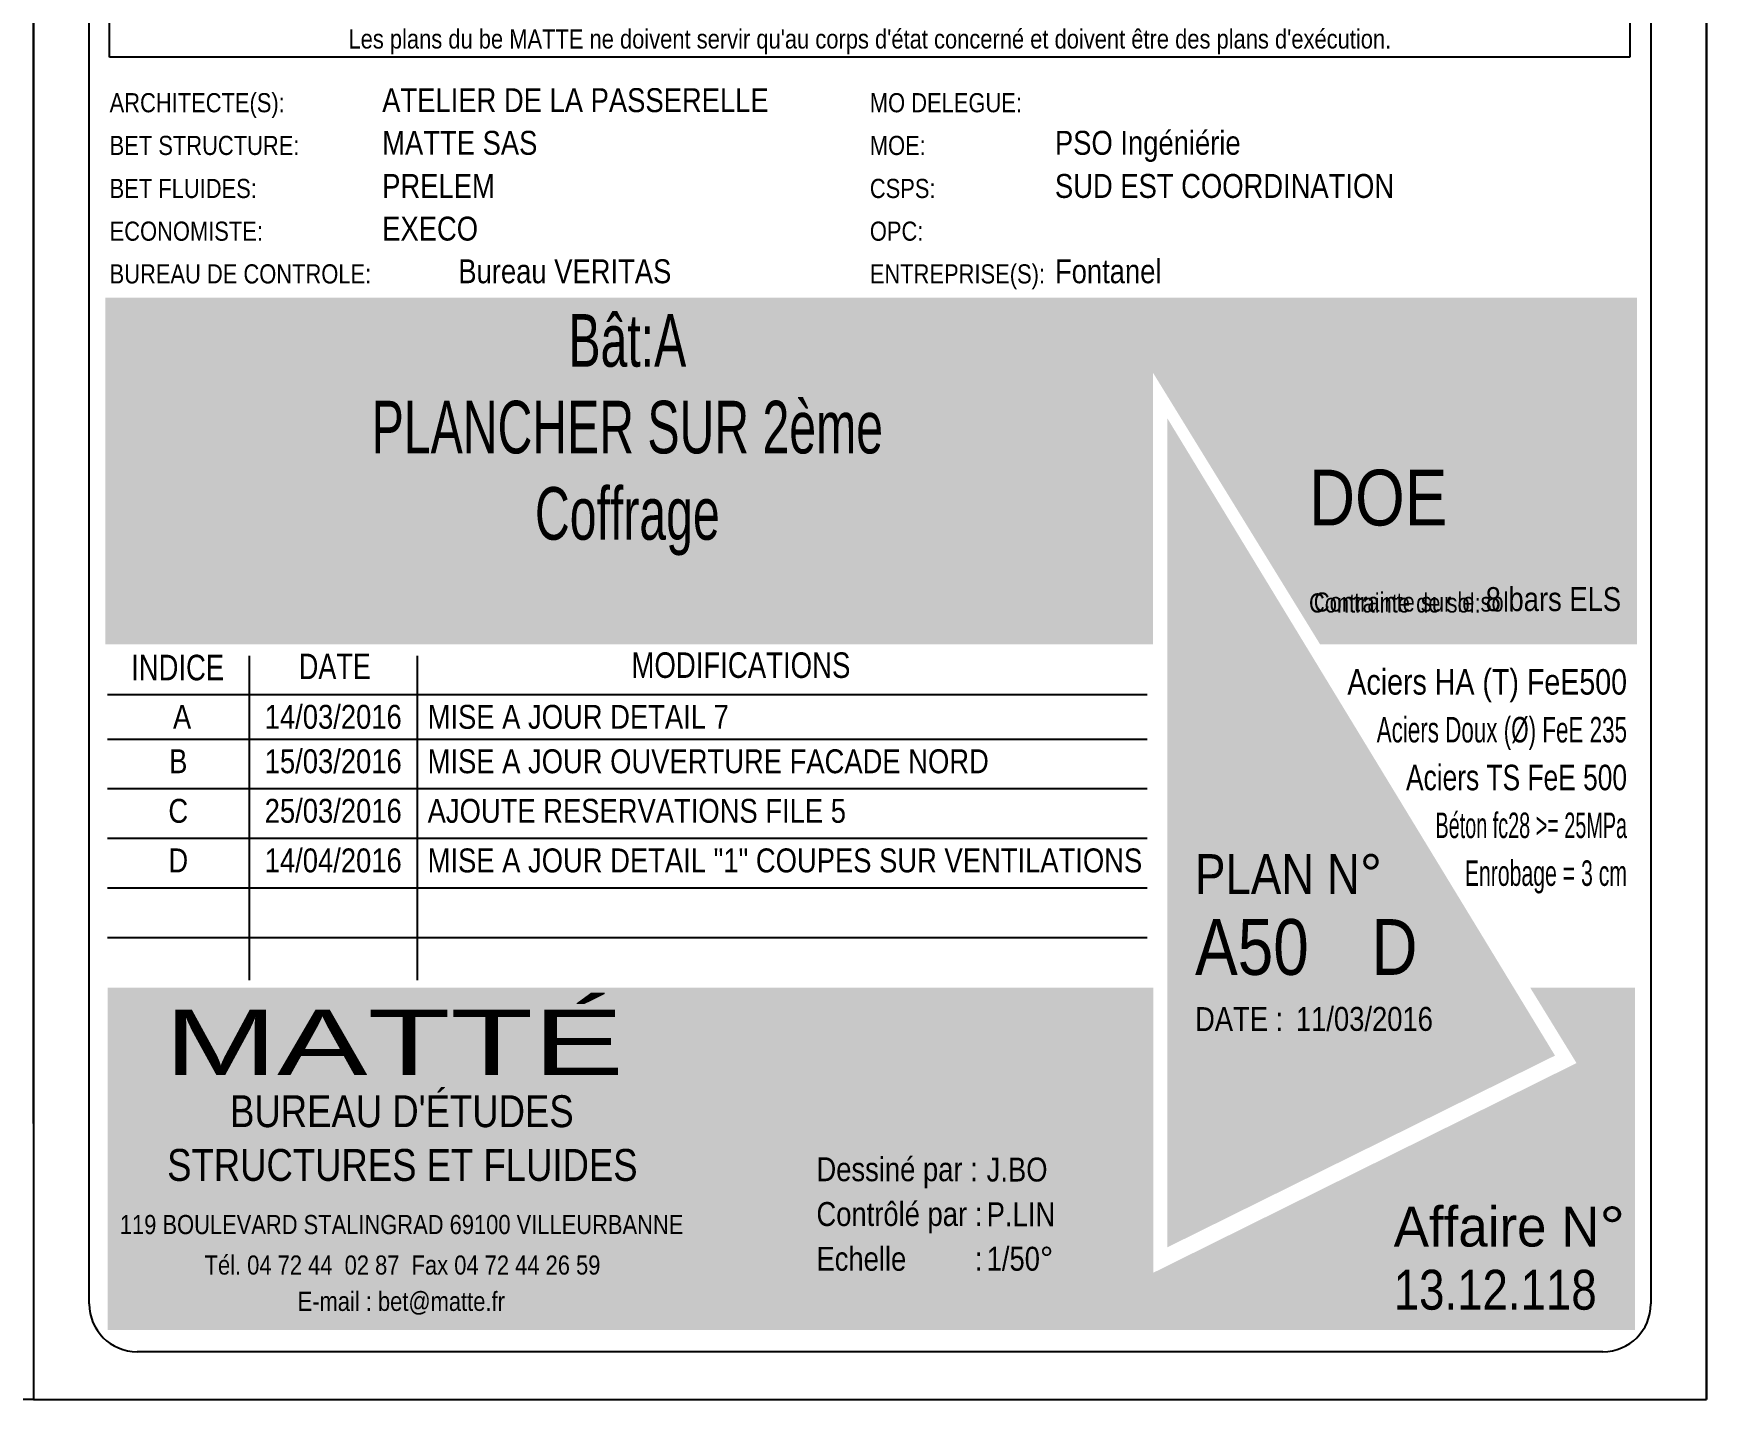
# Model space of a CAD drawing. Header units: centimetres. Extents: x -10252 to 0, y 2374 to 6574.
# Drawn here: x -3217 to -2167, y 2374 to 3231 of the extents above; entities that cross this region are included whole.
import ezdxf
from ezdxf.enums import TextEntityAlignment as Align

# ---------------------------------------------------------------- set-up
doc = ezdxf.new("R2010")
doc.units = ezdxf.units.CM
doc.header["$LTSCALE"] = 12.7
for name, color, linetype in [('01-cartouche', 7, 'Continuous'), ('01-cartouche-cage A', 7, 'Continuous'), ('01_cote_gen', 4, 'Continuous'), ('01_texte', 230, 'Continuous')]:
    doc.layers.add(name, color=color, linetype=linetype)
doc.layers.add('01_résv', color=32, linetype='Continuous', lineweight=9)
doc.styles.add('cartouche', font='ARIALN.TTF', dxfattribs={"width": 0.01})
doc.styles.add('stylemattecart', font='ARIALN.TTF')

# ---------------------------------------------------------------- blocks, each defined once
blk = doc.blocks.new('cartstruc')
at = {"layer": '01-cartouche-cage A', "linetype": 'Continuous'}
h = blk.add_hatch(color=9, dxfattribs=at)
h.dxf.hatch_style = 2
h.paths.add_polyline_path([(-43.6, 691.3), (-1004.8, 691.3), (-1004.8, 473.8), (-347.3, 473.8), (-347.3, 644.1), (-242.5, 473.8), (-43.6, 473.8)])
h.paths.add_polyline_path([(-951, 670.1), (-407.9, 670.1), (-407.9, 498.5), (-951, 498.5)], flags=24)
h.paths.add_polyline_path([(-223.9, 590.8), (-105, 590.8), (-105, 608.8), (-223.9, 608.8)], flags=24)
h.paths.add_polyline_path([(-224.7, 609.7), (-105.7, 609.7), (-105.7, 627.7), (-224.7, 627.7)], flags=24)
h.paths.add_polyline_path([(-226.3, 624.9), (-64.8, 624.9), (-64.8, 652.4), (-226.3, 652.4)], flags=24)
h.paths.add_polyline_path([(-226.3, 646.9), (-85, 646.9), (-85, 674.3), (-226.3, 674.3)], flags=24)
h = blk.add_hatch(color=1, dxfattribs=at)
h.dxf.hatch_style = 2
h.paths.add_polyline_path([(-338.4, 615.7), (-338.4, 95.5), (-95.1, 215.8)])
h.paths.add_polyline_path([(-318.9, 264.4), (-190.8, 265.4), (-191.1, 303.5), (-319.2, 302.5)], flags=24)
h.paths.add_polyline_path([(-326.5, 202.5), (-70.2, 203.9), (-70.5, 265.1), (-326.9, 263.8)], flags=9)
h = blk.add_hatch(color=8, dxfattribs=at)
h.dxf.hatch_style = 2
h.paths.add_polyline_path([(-45, 258.5), (-110.7, 258.5), (-81.6, 211.1), (-347.1, 79.6), (-347.1, 258.5), (-1003.4, 258.5), (-1003.4, 43.7), (-45, 43.7)])
h.paths.add_polyline_path([(-202.1, 89.1), (-60, 89.1), (-60, 127.9), (-202.1, 127.9)], flags=24)
h.paths.add_polyline_path([(-999.3, 201), (-637.8, 201), (-637.8, 47), (-999.3, 47)], flags=24)
h.paths.add_polyline_path([(-978.3, 193.3), (-435, 193.3), (-435, 254.8), (-978.3, 254.8)], flags=24)
h.paths.add_polyline_path([(-559.9, 135.5), (-504.8, 135.5), (-504.8, 166.4), (-559.9, 166.4)], flags=24)
h.paths.add_polyline_path([(-203.2, 50.3), (-56.6, 50.3), (-56.6, 88.6), (-203.2, 88.6)], flags=24)
h.paths.add_polyline_path([(-457.1, 55), (-402.4, 55), (-402.4, 85.9), (-457.1, 85.9)], flags=24)
h.paths.add_polyline_path([(-458.8, 92.7), (-404.1, 92.7), (-404.1, 123.6), (-458.8, 123.6)], flags=24)
h.paths.add_polyline_path([(-557.8, 55.3), (-498.9, 55.3), (-498.9, 86.2), (-557.8, 86.2)], flags=24)
h.paths.add_polyline_path([(-550.6, 93.7), (-498.3, 93.7), (-498.3, 124.6), (-550.6, 124.6)], flags=24)
h.paths.add_polyline_path([(-459.9, 172.5), (-408.3, 172.5), (-408.3, 203.4), (-459.9, 203.4)], flags=24)
h.paths.add_polyline_path([(-547.6, 175), (-500.7, 175), (-500.7, 205.9), (-547.6, 205.9)], flags=24)
h.paths.add_polyline_path([(-562.3, 213.8), (-499.3, 213.8), (-499.3, 244.7), (-562.3, 244.7)], flags=8)
h.paths.add_polyline_path([(-458.6, 213), (-411.3, 213), (-411.3, 243.9), (-458.6, 243.9)], flags=24)
h.paths.add_polyline_path([(-457.7, 133.4), (-405.4, 133.4), (-405.4, 164.4), (-457.7, 164.4)], flags=24)
for p, q in [((-1050, 1485), (-1050, 0)), ((0, 0), (0, 1485)), ((-1050, 0), (0, 0))]:
    blk.add_line(p, q, dxfattribs=at)
at = {"layer": '01-cartouche-cage A', "color": 7, "linetype": 'Continuous'}
for p, q in [((-1015, 60), (-1015, 1422)), ((-35, 1422), (-35, 292.1)), ((-35, 292.1), (-35, 60)), ((-65, 30), (-985, 30))]:
    blk.add_line(p, q, dxfattribs=at)
at = {"layer": '01-cartouche-cage A', "color": 7}
for p, q in [((-1002.2, 842.3), (-1002.2, 879.3)), ((-48.1, 879.3), (-48.1, 842.3)), ((-48.1, 842.3), (-1002.2, 842.3))]:
    blk.add_line(p, q, dxfattribs=at)
at = {"layer": '01-cartouche-cage A', "color": 8}
for p, q in [((-914.7, 466.6), (-914.7, 263.2)), ((-809.1, 466.6), (-809.1, 263.2)), ((-1003.6, 442.3), (-351, 442.3)), ((-1003.6, 414.4), (-351, 414.4)), ((-1003.6, 383.3), (-351, 383.3)), ((-1003.6, 352.2), (-351, 352.2)), ((-1003.6, 321.1), (-351, 321.1)), ((-1003.6, 290), (-351, 290))]:
    blk.add_line(p, q, dxfattribs=at)
at = {"layer": '01-cartouche-cage A', "color": 7, "linetype": 'Continuous'}
for centre, start, end in [((-985, 60), 180, 270), ((-65, 60), 270, 0)]:
    blk.add_arc(centre, 30, start, end, dxfattribs=at)
at = {"layer": '01-cartouche-cage A', "color": 7, "style": 'stylemattecart'}
blk.add_text("Les plans du be MATTE ne doivent servir qu'au corps d'état concerné et doivent être des plans d'exécution.", height=12, dxfattribs=at).set_placement((-525.1, 853.7), align=Align.MIDDLE_CENTER)
at = {"layer": '01-cartouche-cage A', "color": 8, "style": 'cartouche'}
for s, p in [('ARCHITECTE(S):', (-1002.2, 807.7)), ('MO DELEGUE:', (-525.1, 807.7)), ('BET STRUCTURE:', (-1002.2, 780.9)), ('MOE:', (-525.1, 780.9)), ('BET FLUIDES:', (-1002.2, 753.9)), ('CSPS:', (-525.1, 753.9)), ('ECONOMISTE:', (-1002.2, 727.1)), ('OPC:', (-525.1, 727.1)), ('BUREAU DE CONTROLE:', (-1002.2, 700.3)), ('ENTREPRISE(S):', (-525.1, 700.3))]:
    blk.add_text(s, height=12, dxfattribs=at).set_placement(p)
at = {"layer": '01-cartouche-cage A', "color": 7, "style": 'stylemattecart'}
for s, height, p in [('Contrainte de sol:', 12, (-249.5, 493.8)), ('Contrainte sur le sol:', 12, (-246.5, 494.4)), ('Dessiné par :', 15, (-558.6, 137)), ('119 BOULEVARD STALINGRAD 69100 VILLEURBANNE', 12, (-995.8, 103.8)), ('Contrôlé par :', 15, (-558.6, 108.9)), ('Echelle         :', 15, (-558.6, 80.8)), ('Tél. 04 72 44  02 87  Fax 04 72 44 26 59', 12, (-942.6, 78.4)), ('E-mail : bet@matte.fr', 12, (-884.2, 55.6))]:
    blk.add_text(s, height=height, dxfattribs=at).set_placement(p)
for s, height, width, p, p2 in [('INDICE', 16, 0.941138, (-988.7, 451.3), (-930.3, 451.3)), ('DATE', 16, 0.922192, (-883.4, 452), (-838.3, 452)), ('MODIFICATIONS', 16, 0.943218, (-674.7, 452.8), (-537.3, 452.8)), ('Aciers HA (T) FeE500', 16, 0.978863, (-225.4, 442.3), (-49.9, 442.3)), ('Aciers Doux (Ø) FeE 235', 16, 0.76709, (-207, 412.3), (-49.9, 412.3)), ('Aciers TS FeE 500', 16, 0.901377, (-188.6, 382.3), (-49.9, 382.3)), ('Béton fc28 >= 25MPa', 16, 0.678142, (-170.1, 352.3), (-49.9, 352.3)), ('Enrobage = 3 cm', 16, 0.726904, (-151.7, 322.3), (-49.9, 322.3)), ('Affaire N°', 25, 1.15762, (-196.3, 96), (-51.1, 96))]:
    blk.add_text(s, height=height, dxfattribs=dict(at, width=width)).set_placement(p, p2, align=Align.FIT)
at = {"layer": '01-cartouche-cage A', "color": 255, "style": 'stylemattecart'}
for s, height, p in [('PLAN N°', 25, (-321, 317.2)), ('DATE :', 15, (-321, 231.2)), ("BUREAU D'ÉTUDES", 20, (-926.6, 170.9)), ('STRUCTURES ET FLUIDES', 20, (-966.1, 137.2))]:
    blk.add_text(s, height=height, dxfattribs=at).set_placement(p)
at = {"layer": '01-cartouche-cage A', "color": 255, "style": 'stylemattecart', "width": 1.812358}
blk.add_text('MATTÉ', height=41, dxfattribs=at).set_placement((-968, 203.6), (-679.6, 203.6), align=Align.FIT)
at = {"layer": '01-cartouche-cage A', "color": 7, "style": 'stylemattecart'}
for tag, height, p in [('NOMCLIENT', 30, (-525, 1399.6)), ('ADRESSE1CLIENT', 25, (-525, 1326.7)), ('ADRESSE2CLIENT', 25, (-525, 1283.9)), ('NOMAFFAIRE1', 45, (-525.1, 1189.8)), ('NOMAFFAIRE2', 45, (-525.1, 1110.4)), ('NOMAFFAIRE3', 45, (-525.1, 1031.7)), ('ADRESSE1AFFAIRE', 20, (-525.1, 943.3)), ('ADRESSE2AFFAIRE', 20, (-525.1, 909.2)), ('INDICE-A', 15, (-959.1, 428.4)), ('DATE-A', 15, (-861.9, 428.4)), ('INDICE-B', 15, (-959.1, 400.5)), ('DATE-B', 15, (-861.9, 400.5)), ('INDICE-C', 15, (-959.1, 369.4)), ('DATE-C', 15, (-861.9, 369.4)), ('INDICE-D', 15, (-959.1, 338.3)), ('DATE-D', 15, (-861.9, 338.3)), ('INDICE-E', 15, (-959.1, 307.2)), ('DATE-E', 15, (-861.9, 307.2)), ('INDICE-F', 15, (-959.1, 276.1)), ('DATE-F', 15, (-861.9, 276.1))]:
    blk.add_attdef(tag, text='', height=height, dxfattribs=at).set_placement(p, align=Align.MIDDLE_CENTER)
for tag, height, p in [('NOMARCHI', 15, (-831.1, 803.3)), ('MODEL', 15, (-408.9, 803.3)), ('BETSTRUCTURE', 15, (-831.1, 776.5)), ('MOE', 15, (-408.9, 776.5)), ('BETFLUIDES', 15, (-831.1, 749.5)), ('CSPS', 15, (-408.9, 749.5)), ('ECONOMISTE', 15, (-831.1, 722.7)), ('OPC', 15, (-408.9, 722.7)), ('BDC', 15, (-831.1, 695.9)), ('NOMENTREPRISE', 15, (-408.9, 695.9)), ('NUMBAT', 27, (-249.5, 614.7)), ('PHASE', 35, (-249.5, 537.9)), ('CONT-SOL', 12, (-138.6, 490.2)), ('NOMDESS', 15, (-451.8, 132.3)), ('NOMING', 15, (-451.8, 104.3)), ('ECH', 15, (-451.8, 76.3)), ('NUMAFF', 25, (-196.3, 48.9))]:
    blk.add_attdef(tag, text='', height=height, dxfattribs=at).set_placement(p, align=Align.BOTTOM_LEFT)
at = {"layer": '01-cartouche-cage A', "color": 7, "style": 'stylemattecart', "width": 0.8}
for tag, p in [('TITRTEPLAN1', (-677.3, 664.6)), ('TITRTEPLAN2', (-677.3, 610.2)), ('TITRTEPLAN3', (-677.3, 556)), ('TITRTEPLAN4', (-677.3, 501.4))]:
    blk.add_attdef(tag, text='', height=33, dxfattribs=at).set_placement(p, align=Align.MIDDLE_CENTER)
at = {"layer": '01-cartouche-cage A', "color": 7, "style": 'stylemattecart'}
for tag, p in [('MODIF-A', (-802.6, 428.4)), ('MODIF-B', (-802.6, 400.5)), ('MODIF-C', (-802.6, 369.4)), ('MODIF-D', (-802.6, 338.3)), ('MODIF-E', (-802.6, 307.2)), ('MODIF-F', (-802.6, 276.1))]:
    blk.add_attdef(tag, text='', height=15, dxfattribs=at).set_placement(p, align=Align.MIDDLE_LEFT)
at = {"layer": '01-cartouche-cage A', "color": 255, "style": 'stylemattecart'}
for tag, height, p in [('N°P', 35, (-321, 256)), ('IP', 35, (-210.3, 256)), ('DATEPLAN', 15, (-257.7, 226.8))]:
    blk.add_attdef(tag, text='', height=height, dxfattribs=at).set_placement(p, align=Align.BOTTOM_LEFT)

msp = doc.modelspace()

# ---------------------------------------------------------------- linework, layer by layer
at = {"layer": '01_cote_gen'}
for p, q in [((-2167.41, 3858.88), (-2167.41, 2373.88)), ((-3217.41, 2373.88), (-10252.01, 2373.88))]:
    msp.add_line(p, q, dxfattribs=at)
at = {"layer": '01_résv'}
for p, q in [((-3217.41, 2373.88), (-3217.41, 3858.88)), ((-2167.41, 3858.88), (-2167.41, 2373.88)), ((-2167.41, 2373.88), (-3217.41, 2373.88))]:
    msp.add_line(p, q, dxfattribs=at)
at = {"layer": '01_texte'}
for p, q in [((-3217.41, 3227.07), (-3217.41, 3267.07)), ((-3217.41, 3187.07), (-3217.41, 3227.07)), ((-3217.41, 3147.07), (-3217.41, 3187.07)), ((-3217.41, 3107.07), (-3217.41, 3147.07)), ((-3217.41, 3067.07), (-3217.41, 3107.07)), ((-3217.41, 3027.07), (-3217.41, 3067.07)), ((-3217.41, 2987.07), (-3217.41, 3027.07)), ((-3217.41, 2947.07), (-3217.41, 2987.07)), ((-3217.41, 2907.07), (-3217.41, 2947.07)), ((-3217.41, 2867.07), (-3217.41, 2907.07)), ((-3217.41, 2827.07), (-3217.41, 2867.07)), ((-3217.41, 2787.07), (-3217.41, 2827.07)), ((-3217.41, 2747.07), (-3217.41, 2787.07)), ((-3217.41, 2707.07), (-3217.41, 2747.07)), ((-3217.41, 2667.07), (-3217.41, 2707.07)), ((-3217.41, 2627.07), (-3217.41, 2667.07)), ((-3217.41, 2587.07), (-3217.41, 2627.07)), ((-3217.41, 2547.07), (-3217.41, 2587.07))]:
    msp.add_line(p, q, dxfattribs=at)

# ---------------------------------------------------------------- block references
at = {"layer": '01-cartouche'}
ref = msp.add_blockref('cartstruc', (-2167.41, 2373.88), dxfattribs=at)
ref.add_attrib('NOMARCHI', 'ATELIER DE LA PASSERELLE', dxfattribs={"layer": '01-cartouche-cage A', "color": 7, "height": 15, "style": 'stylemattecart'}).set_placement((-2998.54, 3177.18), align=Align.BOTTOM_LEFT)
ref.add_attrib('BETSTRUCTURE', 'MATTE SAS', dxfattribs={"layer": '01-cartouche-cage A', "color": 7, "height": 15, "style": 'stylemattecart'}).set_placement((-2998.54, 3150.41), align=Align.BOTTOM_LEFT)
ref.add_attrib('BETFLUIDES', 'PRELEM', dxfattribs={"layer": '01-cartouche-cage A', "color": 7, "height": 15, "style": 'stylemattecart'}).set_placement((-2998.54, 3123.35), align=Align.BOTTOM_LEFT)
ref.add_attrib('ECONOMISTE', 'EXECO', dxfattribs={"layer": '01-cartouche-cage A', "color": 7, "height": 15, "style": 'stylemattecart'}).set_placement((-2998.54, 3096.58), align=Align.BOTTOM_LEFT)
ref.add_attrib('BDC', '          Bureau VERITAS', dxfattribs={"layer": '01-cartouche-cage A', "color": 7, "height": 15, "style": 'stylemattecart'}).set_placement((-2998.54, 3069.81), align=Align.BOTTOM_LEFT)
ref.add_attrib('MOE', 'PSO Ingéniérie', dxfattribs={"layer": '01-cartouche-cage A', "color": 7, "height": 15, "style": 'stylemattecart'}).set_placement((-2576.35, 3150.41), align=Align.BOTTOM_LEFT)
ref.add_attrib('CSPS', 'SUD EST COORDINATION', dxfattribs={"layer": '01-cartouche-cage A', "color": 7, "height": 15, "style": 'stylemattecart'}).set_placement((-2576.35, 3123.35), align=Align.BOTTOM_LEFT)
ref.add_attrib('NOMENTREPRISE', 'Fontanel ', dxfattribs={"layer": '01-cartouche-cage A', "color": 7, "height": 15, "style": 'stylemattecart'}).set_placement((-2576.35, 3069.81), align=Align.BOTTOM_LEFT)
ref.add_attrib('TITRTEPLAN1', 'Bât:A', dxfattribs={"layer": '01-cartouche-cage A', "color": 7, "height": 33, "style": 'stylemattecart', "width": 0.8}).set_placement((-2844.69, 3038.43), align=Align.MIDDLE_CENTER)
ref.add_attrib('TITRTEPLAN2', 'PLANCHER SUR 2ème', dxfattribs={"layer": '01-cartouche-cage A', "color": 7, "height": 33, "style": 'stylemattecart', "width": 0.8}).set_placement((-2844.69, 2984.04), align=Align.MIDDLE_CENTER)
ref.add_attrib('TITRTEPLAN3', 'Coffrage', dxfattribs={"layer": '01-cartouche-cage A', "color": 7, "height": 33, "style": 'stylemattecart', "width": 0.8}).set_placement((-2844.69, 2929.88), align=Align.MIDDLE_CENTER)
ref.add_attrib('PHASE', 'DOE', dxfattribs={"layer": '01-cartouche-cage A', "color": 7, "height": 35, "style": 'stylemattecart'}).set_placement((-2416.95, 2911.81), align=Align.BOTTOM_LEFT)
ref.add_attrib('CONT-SOL', '8 bars ELS', dxfattribs={"layer": '01-cartouche-cage A', "color": 7, "height": 15, "style": 'stylemattecart'}).set_placement((-2306.03, 2864.11), align=Align.BOTTOM_LEFT)
ref.add_attrib('INDICE-A', ' A', dxfattribs={"layer": '01-cartouche-cage A', "color": 7, "height": 15, "style": 'stylemattecart'}).set_placement((-3126.53, 2802.25), align=Align.MIDDLE_CENTER)
ref.add_attrib('DATE-A', '14/03/2016', dxfattribs={"layer": '01-cartouche-cage A', "color": 7, "height": 15, "style": 'stylemattecart'}).set_placement((-3029.28, 2802.25), align=Align.MIDDLE_CENTER)
ref.add_attrib('MODIF-A', 'MISE A JOUR DETAIL 7  ', dxfattribs={"layer": '01-cartouche-cage A', "color": 7, "height": 15, "style": 'stylemattecart'}).set_placement((-2970.04, 2802.25), align=Align.MIDDLE_LEFT)
ref.add_attrib('INDICE-B', 'B', dxfattribs={"layer": '01-cartouche-cage A', "color": 7, "height": 15, "style": 'stylemattecart'}).set_placement((-3126.53, 2774.36), align=Align.MIDDLE_CENTER)
ref.add_attrib('DATE-B', '15/03/2016', dxfattribs={"layer": '01-cartouche-cage A', "color": 7, "height": 15, "style": 'stylemattecart'}).set_placement((-3029.28, 2774.36), align=Align.MIDDLE_CENTER)
ref.add_attrib('MODIF-B', 'MISE A JOUR OUVERTURE FACADE NORD', dxfattribs={"layer": '01-cartouche-cage A', "color": 7, "height": 15, "style": 'stylemattecart'}).set_placement((-2970.04, 2774.36), align=Align.MIDDLE_LEFT)
ref.add_attrib('INDICE-C', 'C', dxfattribs={"layer": '01-cartouche-cage A', "color": 7, "height": 15, "style": 'stylemattecart'}).set_placement((-3126.53, 2743.25), align=Align.MIDDLE_CENTER)
ref.add_attrib('DATE-C', '25/03/2016', dxfattribs={"layer": '01-cartouche-cage A', "color": 7, "height": 15, "style": 'stylemattecart'}).set_placement((-3029.28, 2743.25), align=Align.MIDDLE_CENTER)
ref.add_attrib('MODIF-C', 'AJOUTE RESERVATIONS FILE 5', dxfattribs={"layer": '01-cartouche-cage A', "color": 7, "height": 15, "style": 'stylemattecart'}).set_placement((-2970.04, 2743.25), align=Align.MIDDLE_LEFT)
ref.add_attrib('INDICE-D', 'D', dxfattribs={"layer": '01-cartouche-cage A', "color": 7, "height": 15, "style": 'stylemattecart'}).set_placement((-3126.53, 2712.15), align=Align.MIDDLE_CENTER)
ref.add_attrib('DATE-D', '14/04/2016', dxfattribs={"layer": '01-cartouche-cage A', "color": 7, "height": 15, "style": 'stylemattecart'}).set_placement((-3029.28, 2712.15), align=Align.MIDDLE_CENTER)
ref.add_attrib('MODIF-D', 'MISE A JOUR DETAIL "1" COUPES SUR VENTILATIONS', dxfattribs={"layer": '01-cartouche-cage A', "color": 7, "height": 15, "style": 'stylemattecart'}).set_placement((-2970.04, 2712.15), align=Align.MIDDLE_LEFT)
ref.add_attrib('N°P', 'A50', dxfattribs={"layer": '01-cartouche-cage A', "color": 255, "height": 35, "style": 'stylemattecart'}).set_placement((-2488.37, 2629.83), align=Align.BOTTOM_LEFT)
ref.add_attrib('IP', 'D', dxfattribs={"layer": '01-cartouche-cage A', "color": 255, "height": 35, "style": 'stylemattecart'}).set_placement((-2377.74, 2629.83), align=Align.BOTTOM_LEFT)
ref.add_attrib('DATEPLAN', '11/03/2016', dxfattribs={"layer": '01-cartouche-cage A', "color": 255, "height": 15, "style": 'stylemattecart'}).set_placement((-2425.13, 2600.71), align=Align.BOTTOM_LEFT)
ref.add_attrib('NOMDESS', 'J.BO', dxfattribs={"layer": '01-cartouche-cage A', "color": 7, "height": 15, "style": 'stylemattecart'}).set_placement((-2619.2, 2506.18), align=Align.BOTTOM_LEFT)
ref.add_attrib('NOMING', 'P.LIN', dxfattribs={"layer": '01-cartouche-cage A', "color": 7, "height": 15, "style": 'stylemattecart'}).set_placement((-2619.2, 2478.14), align=Align.BOTTOM_LEFT)
ref.add_attrib('ECH', '1/50° ', dxfattribs={"layer": '01-cartouche-cage A', "color": 7, "height": 15, "style": 'stylemattecart'}).set_placement((-2619.2, 2450.22), align=Align.BOTTOM_LEFT)
ref.add_attrib('NUMAFF', '13.12.118', dxfattribs={"layer": '01-cartouche-cage A', "color": 7, "height": 25, "style": 'stylemattecart'}).set_placement((-2363.74, 2422.79), align=Align.BOTTOM_LEFT)

doc.saveas('drawing.dxf')
